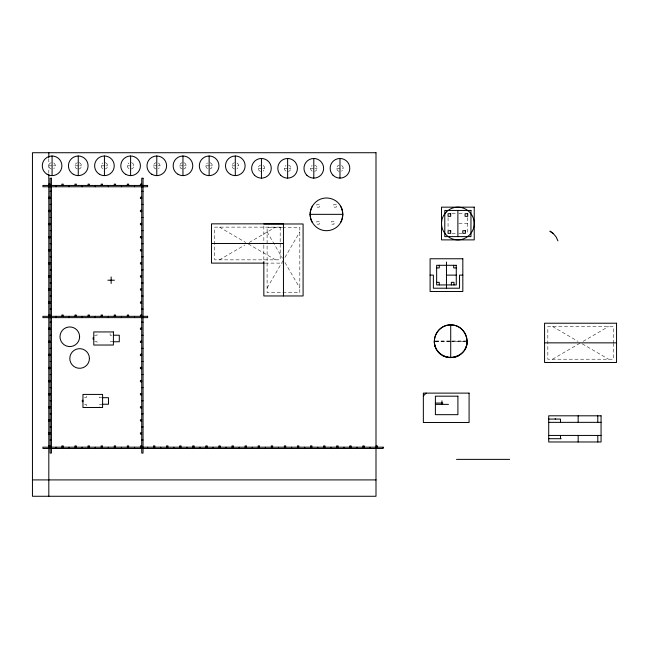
<?xml version="1.0" encoding="UTF-8"?>
<svg xmlns="http://www.w3.org/2000/svg" width="649" height="649" viewBox="0 0 649 649"><rect width="100%" height="100%" fill="white"/><g stroke="black" fill="none" stroke-linecap="round" stroke-linejoin="round"><path stroke-width="0.49" stroke-dasharray="3.25 2.43" d="M267.104 288.01L283.459 259.965M284.952 257.418L299.822 231.92M219.427 259.843L244.924 244.965M249.175 242.491L275.517 227.126M552.518 359.213L580.563 342.85M583.11 341.366L608.608 326.496M48.813 165.811L52.545 165.811M53.486 165.811L55.352 165.811M74.984 165.811L78.724 165.811M79.657 165.811L81.531 165.811M101.163 165.811L104.895 165.811M105.836 165.811L107.702 165.811M127.334 165.811L133.881 165.811M153.505 165.811L157.245 165.811M158.186 165.811L160.052 165.811M179.684 165.811L183.424 165.811M184.357 165.811L186.231 165.811M205.855 165.811L209.595 165.811M210.536 165.811L212.401 165.811M232.034 165.811L238.581 165.811M258.18 168.302L261.92 168.302M262.853 168.302L264.719 168.302M284.351 168.302L288.091 168.302M289.024 168.302L290.898 168.302M310.53 168.302L314.27 168.302M315.203 168.302L317.069 168.302M336.701 168.302L343.248 168.302M451.988 213.699L456.896 213.699M458.859 213.699L463.767 213.699M458.859 223.516L467.694 223.516M282.502 227.247L267.104 227.247L267.104 292.683L299.822 292.683L299.822 227.247L282.964 227.247M451.988 233.332L456.896 233.332M458.859 233.332L461.804 233.332M265.214 263.113L282.445 263.113M94.592 335.217L97.042 335.217L97.042 333.578M111.766 335.217L110.127 335.217L110.127 333.578M435.349 340.993L451.209 340.993M452.199 340.993L466.079 340.993M435.349 341.269L449.23 341.269M450.219 341.269L466.079 341.269M435.349 341.544L451.209 341.544M452.199 341.544L466.079 341.544M94.592 341.755L97.042 341.755L97.042 344.213M113.405 341.755L110.127 341.755L110.127 344.213M84.589 397.691L86.228 397.691L86.228 396.06M101.771 397.691L99.313 397.691L99.313 396.06M84.589 404.238L86.228 404.238L86.228 406.688M102.591 404.238L99.313 404.238L99.313 406.688M552.518 326.496L578.008 341.366M582.258 343.84L608.608 359.213M219.427 227.126L245.768 242.491M248.324 243.975L275.517 259.843M267.104 231.92L282.469 258.27M284.952 262.521L299.822 288.01M613.281 343.345L613.281 326.496L547.837 326.496L547.837 359.213L613.281 359.213L613.281 343.816M467.694 217.626L467.694 233.332M448.061 217.626L448.061 229.405M263.835 226.006L263.835 244.251M263.835 245.265L263.835 260.476M48.813 158.68L48.813 173.551M288.472 165.138A3.269 3.269 0 0 1 288.472 171.466M285.99 171.133A3.269 3.269 0 0 1 285.99 165.471M314.643 165.138A3.269 3.269 0 0 1 314.643 171.466M312.161 171.133A3.269 3.269 0 0 1 312.161 165.471M341.609 165.471A3.269 3.269 0 0 1 341.609 171.133M339.127 171.466A3.269 3.269 0 0 1 339.127 165.138M263.088 165.471A3.269 3.269 0 0 1 263.088 171.133M260.606 171.466A3.269 3.269 0 0 1 260.606 165.138M183.805 162.656A3.269 3.269 0 0 1 183.805 168.975M182.109 168.975A3.269 3.269 0 0 1 182.109 162.656M236.942 162.98A3.269 3.269 0 0 1 236.942 168.651M234.459 168.975A3.269 3.269 0 0 1 234.459 162.656M209.976 162.656A3.269 3.269 0 0 1 209.976 168.975M207.493 168.651A3.269 3.269 0 0 1 207.493 162.98M158.413 162.98A3.269 3.269 0 0 1 158.413 168.651M155.93 168.975A3.269 3.269 0 0 1 155.93 162.656M105.276 162.656A3.269 3.269 0 0 1 105.276 168.975M102.793 168.651A3.269 3.269 0 0 1 102.793 162.98M131.455 162.656A3.269 3.269 0 0 1 131.455 168.975M128.973 168.651A3.269 3.269 0 0 1 128.973 162.98M53.721 162.98A3.269 3.269 0 0 1 53.721 168.651M51.23 168.975A3.269 3.269 0 0 1 51.23 162.656M79.105 162.656A3.269 3.269 0 0 1 79.105 168.975M77.409 168.975A3.269 3.269 0 0 1 77.409 162.656M319.284 204.532L316.663 204.532L316.663 207.145L319.284 207.145L319.284 204.532M336.296 204.532L333.675 204.532L333.675 207.145L336.296 207.145L336.296 204.532M319.284 221.544L316.663 221.544L316.663 224.165L319.284 224.165L319.284 221.544M334.008 221.544L331.388 221.544L331.388 224.165L334.008 224.165L334.008 221.544M280.19 227.126L214.754 227.126L214.754 259.843L280.19 259.843L280.19 227.126"/><path stroke-width="0.97" d="M310.117 214.348C310.214 208.589 313.362 203.145 318.302 200.176A16.363 16.363 0 0 1 334.657 200.176C345.309 205.911 345.309 222.785 334.657 228.513A16.363 16.363 0 0 1 318.302 228.513C313.362 225.552 310.214 220.108 310.117 214.348L342.842 214.348M467.077 341.269C467.783 357.307 444.086 363.708 436.55 349.584C430.141 339.289 438.473 324.468 450.714 324.906C464.789 324.273 472.65 343.435 462.283 352.918C452.718 363.059 433.816 355.246 434.351 341.269M553.483 233.721L550.036 231.214L553.483 233.721L556.177 237.007L557.913 240.86M423.351 395.914L426.15 393.116M48.813 184.138L50.119 184.138M141.733 184.138L140.419 184.138L140.419 185.444M50.119 191.333L51.425 191.333M141.733 191.333L143.04 191.333M48.813 197.223L50.119 197.223M141.733 197.223L140.419 197.223L140.419 198.537L141.733 198.537M48.813 198.537L50.119 198.537M50.119 204.427L51.425 204.427M141.733 204.427L143.04 204.427M48.813 210.308L50.119 210.308M141.733 210.308L140.419 210.308L140.419 211.623L141.733 211.623M48.813 211.623L50.119 211.623M50.119 217.512L51.425 217.512M141.733 217.512L143.04 217.512M48.813 223.402L50.119 223.402M141.733 223.402L140.419 223.402L140.419 224.708L141.733 224.708M283.459 223.848L211.485 223.848L211.485 263.113L264.2 263.113M263.835 223.978L303.091 223.978L303.091 295.96L263.835 295.96L263.835 261.49M48.813 224.708L50.119 224.708M50.119 230.598L51.425 230.598M141.733 230.598L143.04 230.598M48.813 236.487L50.119 236.487M141.733 236.487L140.419 236.487L140.419 237.794L141.733 237.794M48.813 237.794L50.119 237.794M211.485 243.48L283.459 243.48M50.119 243.683L51.425 243.683M141.733 243.683L143.04 243.683M48.813 249.573L50.119 249.573M141.733 249.573L140.419 249.573L140.419 250.887L141.733 250.887M48.813 250.887L50.119 250.887M50.119 256.769L51.425 256.769M141.733 256.769L143.04 256.769M48.813 262.658L50.119 262.658M141.733 262.658L140.419 262.658L140.419 263.973L141.733 263.973M48.813 263.973L50.119 263.973M436.647 267.923L439.268 267.923L439.268 265.303M456.279 267.923L453.659 267.923L453.659 265.303M50.119 269.862L51.425 269.862M141.733 269.862L143.04 269.862M430.1 275.119L433.378 275.119L433.378 288.213L459.549 288.213L459.549 275.119L462.826 275.119M446.463 275.119L456.279 275.119M48.813 275.752L50.119 275.752M141.733 275.752L140.419 275.752L140.419 277.058L141.733 277.058M48.813 277.058L50.119 277.058M107.872 280.214L114.411 280.214M436.647 282.323L439.268 282.323L439.268 284.935M50.119 282.948L51.425 282.948M141.733 282.948L143.04 282.948M48.813 288.837L50.119 288.837M141.733 288.837L140.419 288.837L140.419 290.144L141.733 290.144M48.813 290.144L50.119 290.144M50.119 296.033L51.425 296.033M141.733 296.033L143.04 296.033M48.813 301.923L50.119 301.923M141.733 301.923L140.419 301.923L140.419 303.229L141.733 303.229M48.813 303.229L50.119 303.229M50.119 309.119L51.425 309.119M141.733 309.119L143.04 309.119M48.813 315.008L50.119 315.008M141.733 315.008L140.419 315.008L140.419 316.323M50.119 322.212L51.425 322.212M141.733 322.212L143.04 322.212M48.813 328.102L50.119 328.102M141.733 328.102L140.419 328.102L140.419 329.408L141.733 329.408M48.813 329.408L50.119 329.408M113.405 335.217L119.294 335.217L119.294 341.755L113.405 341.755M50.119 335.298L51.425 335.298M141.733 335.298L143.04 335.298M93.772 337.829L93.115 337.829L93.115 339.143L93.772 339.143M48.813 341.187L50.119 341.187M141.733 341.187L140.419 341.187L140.419 342.494L141.733 342.494M48.813 342.494L50.119 342.494M544.568 342.85L616.55 342.85M50.119 348.383L51.425 348.383M141.733 348.383L143.04 348.383M48.813 354.273L50.119 354.273M141.733 354.273L140.419 354.273L140.419 355.579L141.733 355.579M48.813 355.579L50.119 355.579M50.119 361.469L51.425 361.469M141.733 361.469L143.04 361.469M48.813 367.358L50.119 367.358M141.733 367.358L140.419 367.358L140.419 368.673L141.733 368.673M48.813 368.673L50.119 368.673M50.119 374.562L51.425 374.562M141.733 374.562L143.04 374.562M48.813 380.452L50.119 380.452M141.733 380.452L140.419 380.452L140.419 381.758L141.733 381.758M48.813 381.758L50.119 381.758M50.119 387.648L51.425 387.648M141.733 387.648L143.04 387.648M48.813 393.537L50.119 393.537M141.733 393.537L140.419 393.537L140.419 394.843L141.733 394.843M48.813 394.843L50.119 394.843M102.591 397.691L108.48 397.691L108.48 404.238L102.591 404.238M82.958 400.311L82.301 400.311L82.301 401.617L82.958 401.617M50.119 400.733L51.425 400.733M141.733 400.733L143.04 400.733M435.39 403.07L442.853 403.07M435.39 404.376L448.475 404.376M48.813 406.623L50.119 406.623M141.733 406.623L140.419 406.623L140.419 407.929L141.733 407.929M48.813 407.929L50.119 407.929M50.119 413.819L51.425 413.819M141.733 413.819L143.04 413.819M548.713 419.076L560.493 419.076L560.493 422.353M48.813 419.708L50.119 419.708M141.733 419.708L140.419 419.708L140.419 421.023L141.733 421.023M48.813 421.023L50.119 421.023M548.713 422.353L601.063 422.353M50.119 426.912L51.425 426.912M141.733 426.912L143.04 426.912M48.813 432.802L50.119 432.802M141.733 432.802L140.419 432.802L140.419 434.108L141.733 434.108M48.813 434.108L50.119 434.108M548.713 435.438L601.063 435.438M548.713 438.708L561.215 438.708M50.119 439.998L51.425 439.998M141.733 439.998L143.04 439.998M48.813 445.887L50.119 445.887M141.733 445.887L140.419 445.887L140.419 447.193M375.998 445.887L377.304 445.887L377.304 447.193M456.515 459.37L509.619 459.37M32.45 479.911L375.998 479.911M597.794 415.806L597.794 422.353M597.794 435.438L597.794 441.977M578.162 415.806L578.162 422.353M578.162 435.438L578.162 441.977M560.493 435.438L560.493 438.708M555.26 418.654L555.26 419.076M457.878 210.43L457.878 236.609M453.992 284.935L453.992 282.323L451.371 282.323L451.371 284.935M436.55 349.446A16.363 16.363 0 0 1 450.714 324.906L450.714 357.631M446.463 262.034L446.463 288.213M441.937 400.847L441.937 404.376M370.108 447.193L370.108 448.5M364.219 447.193L364.219 445.887L362.905 445.887L362.905 447.193M357.015 447.193L357.015 448.5M351.125 447.193L351.125 445.887L349.819 445.887L349.819 447.193M343.929 447.193L343.929 448.5M339.971 158.486L339.971 178.118M338.04 447.193L338.04 445.887L336.734 445.887L336.734 447.193M330.844 447.193L330.844 448.5M324.954 447.193L324.954 445.887L323.648 445.887L323.648 447.193M317.759 447.193L317.759 448.5M313.8 158.486L313.8 178.118M311.869 447.193L311.869 445.887L310.555 445.887L310.555 447.193M304.665 447.193L304.665 448.5M298.775 447.193L298.775 445.887L297.469 445.887L297.469 447.193M291.579 447.193L291.579 448.5M287.629 158.486L287.629 178.118M285.69 447.193L285.69 445.887L284.384 445.887L284.384 447.193M283.459 223.978L283.459 295.96M278.494 447.193L278.494 448.5M272.604 447.193L272.604 445.887L271.298 445.887L271.298 447.193M265.409 447.193L265.409 448.5M261.45 158.486L261.45 178.118M259.519 447.193L259.519 445.887L258.205 445.887L258.205 447.193M252.315 447.193L252.315 448.5M246.425 447.193L246.425 445.887L245.119 445.887L245.119 447.193M239.23 447.193L239.23 448.5M235.303 156.003L235.303 175.628M233.34 447.193L233.34 445.887L232.034 445.887L232.034 447.193M226.144 447.193L226.144 448.5M220.254 447.193L220.254 445.887L218.948 445.887L218.948 447.193M213.059 447.193L213.059 448.5M209.132 156.003L209.132 175.628M207.169 447.193L207.169 445.887L205.855 445.887L205.855 447.193M199.965 447.193L199.965 448.5M194.083 447.193L194.083 445.887L192.769 445.887L192.769 447.193M186.88 447.193L186.88 448.5M182.953 156.003L182.953 175.628M180.99 447.193L180.99 445.887L179.684 445.887L179.684 447.193M173.794 447.193L173.794 448.5M167.904 447.193L167.904 445.887L166.598 445.887L166.598 447.193M160.709 447.193L160.709 448.5M156.782 156.003L156.782 175.628M154.819 447.193L154.819 445.887L153.505 445.887L153.505 447.193M147.623 447.193L147.623 448.5M134.53 185.444L134.53 186.758M134.53 316.323L134.53 317.629M134.53 447.193L134.53 448.5M130.603 156.003L130.603 175.628M128.64 185.444L128.64 184.138L127.334 184.138L127.334 185.444M128.64 316.323L128.64 315.008L127.334 315.008L127.334 316.323M128.64 447.193L128.64 445.887L127.334 445.887L127.334 447.193M121.444 185.444L121.444 186.758M121.444 316.323L121.444 317.629M121.444 447.193L121.444 448.5M115.554 185.444L115.554 184.138L114.248 184.138L114.248 185.444M115.554 316.323L115.554 315.008L114.248 315.008L114.248 316.323M115.554 447.193L115.554 445.887L114.248 445.887L114.248 447.193M111.141 276.945L111.141 283.491M108.359 185.444L108.359 186.758M108.359 316.323L108.359 317.629M108.359 447.193L108.359 448.5M104.432 156.003L104.432 175.628M102.469 185.444L102.469 184.138L101.163 184.138L101.163 185.444M102.469 316.323L102.469 315.008L101.163 315.008L101.163 316.323M102.469 447.193L102.469 445.887L101.163 445.887L101.163 447.193M95.273 185.444L95.273 186.758M95.273 316.323L95.273 317.629M95.273 447.193L95.273 448.5M89.384 185.444L89.384 184.138L88.069 184.138L88.069 185.444M89.384 316.323L89.384 315.008L88.069 315.008L88.069 316.323M89.384 447.193L89.384 445.887L88.069 445.887L88.069 447.193M82.18 185.444L82.18 186.758M82.18 316.323L82.18 317.629M82.18 447.193L82.18 448.5M78.253 156.003L78.253 175.628M76.29 185.444L76.29 184.138L74.984 184.138L74.984 185.444M76.29 316.323L76.29 315.008L74.984 315.008L74.984 316.323M76.29 447.193L76.29 445.887L74.984 445.887L74.984 447.193M69.094 185.444L69.094 186.758M69.094 316.323L69.094 317.629M69.094 447.193L69.094 448.5M63.204 185.444L63.204 184.138L61.898 184.138L61.898 185.444M63.204 316.323L63.204 315.008L61.898 315.008L61.898 316.323M63.204 447.193L63.204 445.887L61.898 445.887L61.898 447.193M56.009 185.444L56.009 186.758M56.009 316.323L56.009 317.629M56.009 447.193L56.009 448.5M52.082 156.003L52.082 175.628M48.813 152.726L48.813 157.683M48.813 174.54L48.813 185.444M48.813 186.45L48.813 316.323M48.813 317.329L48.813 447.193M48.813 448.126L48.813 496.274M450.714 324.906A16.363 16.363 0 0 1 464.879 349.446M458.892 355.433A16.363 16.363 0 0 1 442.537 355.433M340.644 206.163A16.363 16.363 0 0 1 340.644 222.526M312.315 222.526A16.363 16.363 0 0 1 312.315 206.163M79.616 336.758L79.283 339.297A9.816 9.816 0 0 1 64.17 344.797A9.816 9.816 0 0 1 64.17 328.719A9.816 9.816 0 0 1 79.283 334.219L79.616 336.758M89.432 358.475L89.1 361.014A9.816 9.816 0 0 1 73.986 366.515A9.816 9.816 0 0 1 73.986 350.436A9.816 9.816 0 0 1 89.1 355.936L89.432 358.475M446.309 211.947L443.705 215.338A16.363 16.363 0 0 0 443.705 231.701L446.309 235.084L449.692 237.688A16.363 16.363 0 0 0 466.055 237.688L469.446 235.084L472.042 231.701A16.363 16.363 0 0 0 472.042 215.338L469.446 211.947L466.055 209.351A16.363 16.363 0 0 0 449.692 209.351L446.309 211.947M375.998 152.726L32.45 152.726L32.45 496.274L375.998 496.274L375.998 152.726M51.425 178.248L50.119 178.248L50.119 453.083L51.425 453.083L51.425 178.248M143.04 178.248L141.733 178.248L141.733 453.083L143.04 453.083L143.04 178.248M147.623 185.444L42.923 185.444L42.923 186.758L147.623 186.758L147.623 185.444M474.232 207.161L441.515 207.161L441.515 239.879L474.232 239.879L474.232 207.161M470.963 210.43L444.784 210.43L444.784 236.609L470.963 236.609L470.963 210.43M450.674 213.699L448.061 213.699L448.061 216.32L450.674 216.32L450.674 213.699M467.694 213.699L465.073 213.699L465.073 216.32L467.694 216.32L467.694 213.699M450.674 230.719L448.061 230.719L448.061 233.332L450.674 233.332L450.674 230.719M465.398 230.719L462.786 230.719L462.786 233.332L465.398 233.332L465.398 230.719M462.826 258.764L430.1 258.764L430.1 291.482L462.826 291.482L462.826 258.764M456.279 265.303L436.647 265.303L436.647 284.935L456.279 284.935L456.279 265.303M147.623 316.323L42.923 316.323L42.923 317.629L147.623 317.629L147.623 316.323M616.55 323.218L544.568 323.218L544.568 362.483L616.55 362.483L616.55 323.218M113.405 331.939L93.772 331.939L93.772 345.033L113.405 345.033L113.405 331.939M469.089 393.116L423.351 393.116L423.351 422.499L469.089 422.499L469.089 393.116M102.591 394.422L82.958 394.422L82.958 407.507L102.591 407.507L102.591 394.422M457.902 396.182L435.39 396.182L435.39 414.67L457.902 414.67L457.902 396.182M601.063 415.806L548.713 415.806L548.713 441.977L601.063 441.977L601.063 415.806M383.194 447.193L42.923 447.193L42.923 448.5L383.194 448.5L383.194 447.193M280.684 175.246A9.816 9.816 0 0 0 297.104 170.841A9.816 9.816 0 0 0 285.081 158.818A9.816 9.816 0 0 0 280.684 175.246M306.855 175.246A9.816 9.816 0 0 0 323.283 170.841A9.816 9.816 0 0 0 311.26 158.818A9.816 9.816 0 0 0 306.855 175.246M333.034 175.246A9.816 9.816 0 0 0 349.454 170.841A9.816 9.816 0 0 0 337.431 158.818A9.816 9.816 0 0 0 333.034 175.246M254.505 175.246A9.816 9.816 0 0 0 270.933 170.841A9.816 9.816 0 0 0 258.91 158.818A9.816 9.816 0 0 0 254.505 175.246M178.045 174.313A9.816 9.816 0 0 0 192.769 165.811A9.816 9.816 0 0 0 178.045 157.318A9.816 9.816 0 0 0 178.045 174.313M230.395 174.313A9.816 9.816 0 0 0 245.119 165.811A9.816 9.816 0 0 0 230.395 157.318A9.816 9.816 0 0 0 230.395 174.313M204.224 174.313A9.816 9.816 0 0 0 218.948 165.811A9.816 9.816 0 0 0 204.224 157.318A9.816 9.816 0 0 0 204.224 174.313M151.874 174.313A9.816 9.816 0 0 0 166.598 165.811A9.816 9.816 0 0 0 151.874 157.318A9.816 9.816 0 0 0 151.874 174.313M99.524 174.313A9.816 9.816 0 0 0 114.248 165.811A9.816 9.816 0 0 0 99.524 157.318A9.816 9.816 0 0 0 99.524 174.313M125.695 174.313A9.816 9.816 0 0 0 140.419 165.811A9.816 9.816 0 0 0 125.695 157.318A9.816 9.816 0 0 0 125.695 174.313M47.174 174.313A9.816 9.816 0 0 0 61.898 165.811A9.816 9.816 0 0 0 47.174 157.318A9.816 9.816 0 0 0 47.174 174.313M73.345 174.313A9.816 9.816 0 0 0 88.069 165.811A9.816 9.816 0 0 0 73.345 157.318A9.816 9.816 0 0 0 73.345 174.313"/></g></svg>
